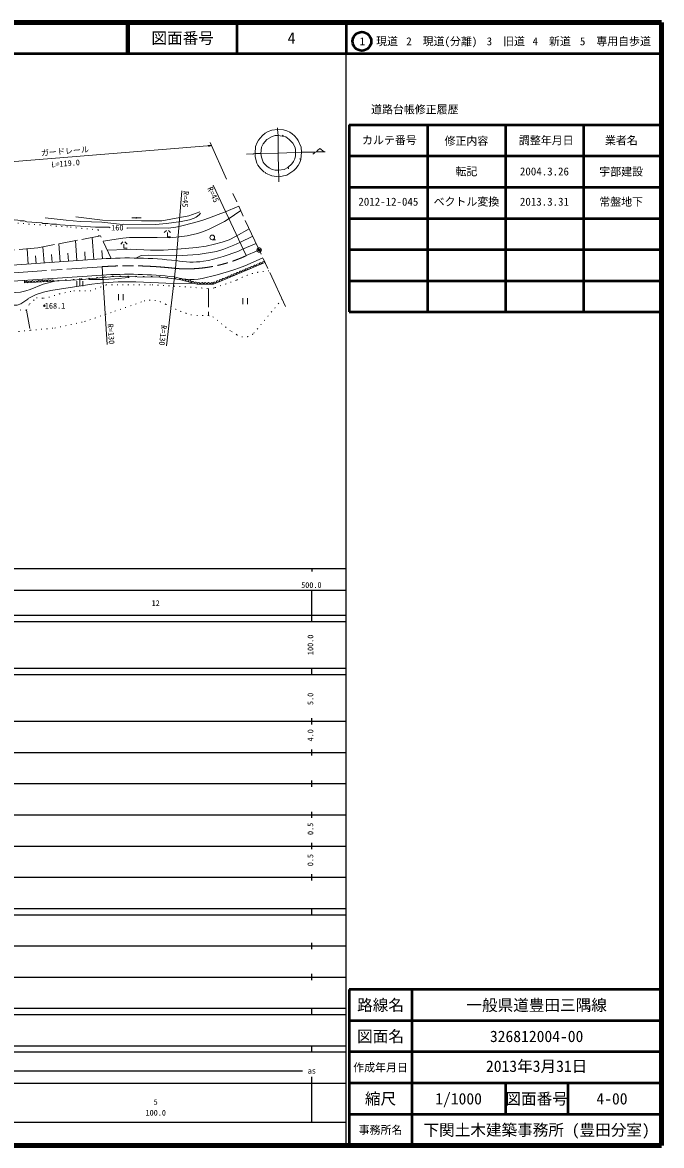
# Model space of a CAD drawing. Units: millimetres, scale not verified. Extents: x 40000 to 680000, y 20000 to 380000.
# Drawn here: x 475317 to 680000, y 20000 to 380000 of the extents above; entities that cross this region are included whole.
import ezdxf
from ezdxf.enums import TextEntityAlignment as Align

# ---------------------------------------------------------------- set-up
doc = ezdxf.new("R2010")
doc.units = ezdxf.units.MM
doc.header["$LTSCALE"] = 1000
doc.header["$PDMODE"] = 32
doc.header["$PDSIZE"] = 500
for name, pattern in [('CHAIN', [18.5, 12, -1.5, 3.5, -1.5]), ('DASHED', [7.5, 6, -1.5]), ('DOTTED', [1.75, 0.25, -1.5])]:
    doc.linetypes.add(name, pattern=pattern)
for name, color, linetype, lineweight in [('M-BGD', 7, 'Continuous', 13), ('M-BMK', 2, 'CHAIN', 13), ('M-STR-HTXT', 7, 'Continuous', 13), ('M-TTL', 2, 'Continuous', 140), ('M-TTL-BAND', 7, 'Continuous', 25), ('M-TTL-FRAM', 2, 'Continuous', 50), ('M-TTL-LINE', 7, 'Continuous', 50)]:
    doc.layers.add(name, color=color, linetype=linetype, lineweight=lineweight)
doc.layers.add('M-OTRS', color=6, linetype='Continuous')
doc.layers.add('M-TTL-TXT', color=7, linetype='Continuous')
doc.styles.add('ＭＳ ゴシック', font='')
doc.styles.get('ＭＳ ゴシック').set_extended_font_data('MS Gothic')

# ---------------------------------------------------------------- blocks, each defined once
blk = doc.blocks.new('田')
at = {"color": 7, "linetype": 'Continuous', "lineweight": 13}
for p, q in [((-0.75, 2), (-0.75, 0)), ((0.75, 0), (0.75, 2))]:
    blk.add_line(p, q, dxfattribs=at)
blk = doc.blocks.new('竹林')
at = {"color": 7, "linetype": 'Continuous', "lineweight": 13}
for p, q in [((-1, 1.3), (-0.3, 2)), ((0, 1.3), (0, 0)), ((0, 0), (1, 0)), ((0.3, 2), (1, 1.3))]:
    blk.add_line(p, q, dxfattribs=at)
blk = doc.blocks.new('荒地')
at = {"color": 7, "linetype": 'Continuous', "lineweight": 13}
for p, q in [((-1, 1.5), (-1, 0)), ((0, 0), (0, 2.5)), ((1, 1.5), (1, 0))]:
    blk.add_line(p, q, dxfattribs=at)
blk = doc.blocks.new('広葉樹林')
at = {"color": 7, "linetype": 'Continuous', "lineweight": 13}
blk.add_line((0, 0), (1, 0), dxfattribs=at)
blk.add_circle((0, 0.75), 0.75, dxfattribs=at)
blk = doc.blocks.new('filled_arrow')
at = {"color": 0, "linetype": 'Continuous', "lineweight": -2}
blk.add_solid([(7.5, 1.25), (0, 0), (7.5, -1.25)], dxfattribs=at)
blk = doc.blocks.new('open_arrow')
at = {"color": 0, "linetype": 'Continuous', "lineweight": -2}
blk.add_lwpolyline([(7.5, 1.25), (0, 0), (7.5, -1.25)], dxfattribs=at)

msp = doc.modelspace()

# ---------------------------------------------------------------- linework, layer by layer
at = {"layer": 'M-BGD'}
for p, q in [((557006, 346259), (557006, 345666)), ((557006, 345666), (557175, 343719)), ((557175, 343719), (558445, 343549)), ((557175, 343719), (557175, 338131)), ((558784, 343888), (558445, 343549)), ((569029, 338469), (564711, 338385)), ((569537, 338554), (569029, 338469)), ((571992, 338554), (569537, 338554)), ((571992, 338554), (572246, 338554)), ((549217, 337877), (547100, 337792)), ((549809, 337961), (549217, 337877)), ((549217, 337877), (549217, 337623)), ((549809, 337961), (551672, 337961)), ((557175, 338131), (551672, 337961)), ((562763, 338300), (557175, 338131)), ((557175, 338131), (557345, 332627)), ((564711, 338385), (562763, 338300)), ((564033, 336268), (564457, 336099)), ((564711, 338385), (564457, 336099)), ((557345, 332627), (557429, 330511)), ((557429, 330511), (557429, 328902)), ((544585, 321075), (540073, 319165)), ((492409, 317746), (500910, 316623)), ((510360, 317335), (513359, 317394)), ((519917, 316463), (528579, 317986)), ((528579, 317986), (532108, 319350)), ((545228, 319697), (541173, 316964)), ((500910, 316623), (513421, 316463)), ((513421, 316463), (519917, 316463)), ((547942, 313878), (543798, 311461)), ((492700, 303654), (492256, 310072)), ((498154, 304036), (497664, 311110)), ((549066, 311470), (544899, 309429)), ((477175, 302566), (476837, 307457)), ((482215, 302919), (481858, 308076)), ((487389, 303282), (486989, 309061)), ((490041, 303468), (489862, 306048)), ((495423, 303845), (495240, 306491)), ((500949, 304231), (500762, 306945)), ((502472, 307048), (508492, 307227)), ((545782, 307277), (550142, 309163)), ((407061, 297651), (500630, 304210)), ((479692, 302742), (479522, 305198)), ((484798, 303100), (484624, 305618)), ((552992, 303053), (536479, 296092)), ((548258, 302756), (552295, 304546)), ((420441, 293576), (500759, 299001)), ((475968, 296493), (475916, 297323)), ((485215, 297071), (475968, 296493)), ((494574, 297656), (485215, 297071)), ((504599, 298578), (494574, 297656)), ((496554, 297575), (497147, 297575)), ((497147, 297575), (497570, 297575)), ((501041, 297660), (497570, 297575)), ((519436, 298377), (504599, 298578)), ((525652, 297615), (519436, 298377)), ((530232, 296405), (523647, 296305)), ((531266, 296132), (525652, 297615)), ((536479, 296092), (531266, 296132))]:
    msp.add_line(p, q, dxfattribs=at)
at = {"layer": 'M-BGD', "linetype": 'CHAIN'}
msp.add_line((559579, 288930), (542670, 325181), dxfattribs=at)
at = {"layer": 'M-BGD', "linetype": 'DOTTED'}
for p, q in [((489762, 314458), (467306, 316142)), ((499627, 313495), (489762, 314458)), ((499798, 311520), (499627, 313495)), ((496980, 293926), (502113, 295931)), ((502113, 295931), (516870, 295931)), ((516870, 295931), (534915, 294728)), ((543817, 297375), (536679, 294889)), ((477572, 289756), (479817, 291761)), ((479817, 291761), (482063, 291600)), ((482063, 291600), (483747, 291921)), ((483747, 291921), (487196, 292964)), ((487196, 292964), (491767, 294006)), ((491767, 294006), (496980, 293926)), ((536679, 294889), (534915, 294728)), ((476609, 287751), (477572, 289756)), ((504920, 287430), (514303, 290718)), ((549386, 280388), (558477, 291292)), ((474524, 287831), (476609, 287751)), ((495216, 284142), (504920, 287430)), ((534915, 286067), (530183, 286067)), ((534915, 286067), (536278, 285666)), ((536278, 285666), (542213, 280934)), ((477812, 281335), (462334, 279731)), ((477812, 281335), (485672, 282057)), ((485672, 282057), (495216, 284142)), ((542213, 280934), (543978, 279891))]:
    msp.add_line(p, q, dxfattribs=at)
at = {"layer": 'M-BGD', "linetype": 'DASHED'}
for p, q in [((500268, 311610), (480218, 307761)), ((503759, 304383), (500268, 311610)), ((480218, 307761), (465943, 306478)), ((534915, 294728), (534915, 286067)), ((476609, 287751), (477812, 281335))]:
    msp.add_line(p, q, dxfattribs=at)
at = {"layer": 'M-BGD'}
for points in [[(557006, 345666), (555228, 345497), (554043, 345073), (553027, 344481), (552180, 343803), (551418, 342957), (550910, 342279), (550487, 341517), (549979, 340247), (549809, 337961)], [(557006, 345666), (558869, 345581), (559969, 345243), (560901, 344819), (561663, 344311), (562425, 343634), (563187, 342787), (563610, 342195), (564541, 339993), (564711, 338385)], [(557175, 343719), (556244, 343719), (555313, 343465), (553535, 342449), (552434, 341094), (551926, 339993), (551672, 337961)], [(558445, 343549), (558869, 343549), (559631, 343295), (560731, 342533), (561917, 341263), (562509, 340163), (562763, 339401), (562763, 338300)], [(569029, 338469), (568690, 337961), (568351, 337792)], [(571992, 338554), (570553, 339570), (569791, 338977), (569537, 338554)], [(549809, 337961), (549809, 336945), (550402, 334913), (550741, 334236), (551503, 333220), (552603, 332119), (553111, 331865), (553111, 331696), (555143, 330849), (557429, 330511)], [(551672, 337961), (551841, 336776), (552434, 335252), (552773, 334744), (553535, 333982), (554297, 333389), (555313, 332881), (556244, 332627), (557345, 332627)], [(564457, 336099), (564118, 335083), (563610, 334151), (562848, 333135), (562255, 332543), (559969, 331103), (557429, 330511)], [(562763, 338300), (562763, 337284), (562509, 336268), (562086, 335421), (561578, 334659), (560308, 333474)], [(560308, 333474), (559123, 332881), (557345, 332627)], [(560308, 333474), (560477, 333305), (560477, 333051)], [(470307, 316964), (473863, 316625), (474625, 316371), (475895, 316371), (476742, 316117), (481483, 315779), (481822, 315609), (483431, 315609), (484616, 315355), (486225, 315355), (487410, 315101), (498755, 314339), (503073, 314339), (503412, 314170)], [(482584, 317387), (489357, 316625), (493845, 316202), (497401, 316117), (500703, 315948), (507391, 315186)], [(541173, 316964), (539988, 316202), (534908, 313662), (532961, 312900), (531352, 312392), (528050, 311630), (525510, 311291)], [(540073, 319165), (538041, 318403), (535247, 317387), (533045, 316625), (530505, 315863), (525933, 314678)], [(532368, 318911), (531945, 318319), (530929, 317557), (530336, 317218), (528812, 316710), (526103, 316202)], [(526103, 316202), (521446, 315525), (517890, 315271), (507815, 315355), (507391, 315186)], [(525933, 314678), (524409, 314339), (522039, 314085), (508831, 314170), (508831, 314001)], [(525510, 311291), (522462, 310953), (518483, 311037), (509593, 311037), (507476, 310868), (501118, 309851)], [(543798, 311461), (541512, 310360), (539311, 309598), (536855, 308921), (534146, 308328), (531098, 307820), (525002, 307312)], [(508492, 307227), (509847, 307312), (516281, 306973), (520515, 306973), (525002, 307312)], [(544899, 309429), (543036, 308582), (539819, 307312), (537448, 306635), (531606, 305619), (524748, 305195)], [(524748, 305195), (515689, 305449), (513318, 305280), (511639, 304490)], [(420608, 290802), (434493, 292665), (444399, 293427), (448463, 293511), (456507, 292834), (463703, 293765), (473101, 293427), (474710, 293596), (476403, 293935), (477758, 294358), (481991, 296136), (486122, 297127)], [(501126, 296559), (497485, 296136), (484362, 294104), (482076, 293596), (479705, 292834), (477165, 291564), (476996, 291310), (474795, 289786), (473609, 289363), (472001, 289363), (469122, 289786), (465312, 290633), (463957, 290633), (459470, 289617), (456168, 289617)], [(509513, 298511), (509254, 298253), (504851, 297829), (501041, 297660)], [(501126, 296559), (505952, 296813), (511625, 296813), (523647, 296305)]]:
    msp.add_lwpolyline(points, dxfattribs=at)
for centre, radius, start, end in [((523748, 356797), 54201, 280.10868, 293.98714), ((509501, 172007), 132500, 83.47259, 93.839), ((529582, 331162), 27967, 259.66365, 277.55938), ((518202, 372272), 75735, 282.11938, 293.38174), ((550697, 302088), 498, 22.60375, 203.11378), ((551615, 302475), 498, 22.60375, 203.11378), ((552532, 302862), 498, 22.60375, 203.11378), ((509288, 171786), 127500, 83.43504, 93.83568), ((542441, 298607), 498, 22.60375, 203.11378), ((543358, 298994), 498, 22.60375, 203.11378), ((544276, 299381), 498, 22.60375, 203.11378), ((545193, 299768), 498, 22.60375, 203.11378), ((546110, 300154), 498, 22.60375, 203.11378), ((547028, 300541), 498, 22.60375, 203.11378), ((547945, 300928), 498, 22.60375, 203.11378), ((548863, 301315), 498, 22.60375, 203.11378), ((549780, 301701), 498, 22.60375, 203.11378), ((476482, 296510), 515, 5.24335, 181.90932), ((477510, 296574), 515, 5.24335, 181.90932), ((478537, 296638), 515, 5.24335, 181.90932), ((479565, 296702), 515, 5.24335, 181.90932), ((480592, 296767), 515, 5.24335, 181.90932), ((481620, 296831), 515, 5.24335, 181.90932), ((482647, 296895), 515, 5.24335, 181.90932), ((483675, 296959), 515, 5.24335, 181.90932), ((484702, 297024), 515, 5.24335, 181.90932), ((486735, 297166), 150, 3.57633, 183.57633), ((489230, 297322), 150, 3.57633, 183.57633), ((491725, 297478), 150, 3.57633, 183.57633), ((494220, 297633), 150, 3.57633, 183.57633), ((496711, 297852), 150, 5.25641, 185.25641), ((499200, 298081), 150, 5.25641, 185.25641), ((501689, 298310), 150, 5.25641, 185.25641), ((504179, 298539), 150, 5.25641, 185.25641), ((506677, 298550), 150, 359.22578, 179.22578), ((509177, 298516), 150, 359.22578, 179.22578), ((511677, 298482), 150, 359.22578, 179.22578), ((514176, 298448), 150, 359.22578, 179.22578), ((516676, 298415), 150, 359.22578, 179.22578), ((519176, 298381), 150, 359.22578, 179.22578), ((521659, 298105), 150, 353.01151, 173.01151), ((529370, 315843), 18243, 252.43778, 285.03797), ((524141, 297801), 150, 353.01151, 173.01151), ((526124, 297507), 484, 343.32095, 167.07109), ((527059, 297260), 484, 343.32095, 167.07109), ((527995, 297013), 484, 343.32095, 167.07109), ((528931, 296765), 484, 343.32095, 167.07109), ((529866, 296518), 484, 343.32095, 167.07109), ((530802, 296271), 484, 343.32095, 167.07109), ((531787, 296106), 522, 1.95087, 177.16767), ((532830, 296098), 522, 1.95087, 177.16767), ((533872, 296090), 522, 1.95087, 177.16767), ((534915, 296082), 522, 1.95087, 177.16767), ((535957, 296074), 522, 1.95087, 177.16767), ((536937, 296287), 498, 22.60375, 203.11378), ((537854, 296674), 498, 22.60375, 203.11378), ((538771, 297061), 498, 22.60375, 203.11378), ((539689, 297447), 498, 22.60375, 203.11378), ((540606, 297834), 498, 22.60375, 203.11378), ((541524, 298221), 498, 22.60375, 203.11378)]:
    msp.add_arc(centre, radius, start, end, dxfattribs=at)
at = {"layer": 'M-BGD', "linetype": 'DOTTED'}
for centre, radius, start, end in [((555384, 276636), 23747, 92.73831, 119.15029), ((516502, 281928), 9061, 58.76405, 104.04412), ((538734, 320330), 35315, 240.23274, 255.98814), ((546365, 283477), 4308, 236.35017, 313.88446)]:
    msp.add_arc(centre, radius, start, end, dxfattribs=at)
at = {"layer": 'M-BGD'}
msp.add_point((482321, 289187), dxfattribs=at)
at = {"layer": 'M-BMK'}
for p, q in [((546988, 305252), (550483, 306776)), ((452582, 298336), (500801, 301716))]:
    msp.add_line(p, q, dxfattribs=at)
msp.add_circle((551125, 307055), 700, dxfattribs=at)
for centre, radius, start, end in [((527926, 346015), 45000, 265.40558, 295.06211), ((509501, 172007), 130000, 83.45382, 93.83736)]:
    msp.add_arc(centre, radius, start, end, dxfattribs=at)
at = {"layer": 'M-OTRS'}
msp.add_point((551125, 307055), dxfattribs=at)
at = {"layer": 'M-STR-HTXT'}
for p, q in [((430596, 332094), (535832, 340524)), ((540635, 329748), (535401, 341493)), ((546988, 305252), (536398, 327898)), ((524322, 301160), (526324, 326079)), ((500801, 301716), (502474, 276772)), ((524322, 301160), (521472, 276323))]:
    msp.add_line(p, q, dxfattribs=at)
at = {"layer": 'M-TTL'}
for p, q in [((680000, 380000), (40000, 380000)), ((680000, 20000), (680000, 380000)), ((40000, 20000), (680000, 20000))]:
    msp.add_line(p, q, dxfattribs=at)
at = {"layer": 'M-TTL-BAND'}
for p, q in [((579000, 20000), (579000, 370000)), ((40000, 205000), (579000, 205000)), ((568000, 205000), (568000, 204000)), ((68000, 198000), (579000, 198000)), ((568000, 188000), (568000, 198000)), ((40000, 190000), (579000, 190000)), ((40000, 188000), (579000, 188000)), ((40000, 173000), (579000, 173000)), ((568000, 171000), (568000, 173000)), ((40000, 171000), (579000, 171000)), ((40000, 156000), (579000, 156000)), ((568000, 155000), (568000, 157000)), ((46000, 146000), (579000, 146000)), ((568000, 145000), (568000, 147000)), ((568000, 135000), (568000, 137000)), ((52000, 136000), (579000, 136000)), ((46000, 126000), (579000, 126000)), ((568000, 125000), (568000, 127000)), ((52000, 116000), (579000, 116000)), ((568000, 115000), (568000, 117000)), ((46000, 106000), (579000, 106000)), ((568000, 105000), (568000, 107000)), ((40000, 96000), (579000, 96000)), ((40000, 94000), (579000, 94000)), ((568000, 94000), (568000, 96000)), ((49000, 84000), (579000, 84000)), ((568000, 83000), (568000, 85000)), ((40000, 74000), (579000, 74000)), ((568000, 73000), (568000, 75000)), ((40000, 64000), (579000, 64000)), ((40000, 62000), (579000, 62000)), ((568000, 62000), (568000, 64000)), ((40000, 52000), (579000, 52000)), ((568000, 50000), (568000, 52000)), ((40000, 50000), (579000, 50000)), ((71000, 44000), (565000, 44000)), ((40000, 40000), (579000, 40000)), ((568000, 27500), (568000, 42000)), ((68000, 27500), (579000, 27500))]:
    msp.add_line(p, q, dxfattribs=at)
at = {"layer": 'M-TTL-FRAM'}
for p, q in [((580000, 347197), (580000, 287197)), ((580000, 347197), (680000, 347197)), ((580000, 287197), (680000, 287197)), ((680000, 70000), (580000, 70000)), ((580000, 70000), (580000, 20000))]:
    msp.add_line(p, q, dxfattribs=at)
at = {"layer": 'M-TTL-LINE'}
for p, q in [((508747, 380000), (508747, 370000)), ((509247, 380000), (509247, 370000)), ((543997, 380000), (543997, 370000)), ((579000, 380000), (579000, 370000)), ((40000, 370000), (680000, 370000)), ((605000, 347197), (605000, 287197)), ((630000, 347197), (630000, 287197)), ((655000, 347197), (655000, 287197)), ((580000, 337197), (680000, 337197)), ((580000, 327197), (680000, 327197)), ((580000, 317197), (680000, 317197)), ((580000, 307197), (680000, 307197)), ((580000, 297197), (680000, 297197)), ((600000, 70000), (600000, 20000)), ((680000, 60000), (580000, 60000)), ((680000, 50000), (580000, 50000)), ((680000, 40000), (580000, 40000)), ((630000, 40000), (630000, 30000)), ((650000, 40000), (650000, 30000)), ((680000, 30000), (580000, 30000))]:
    msp.add_line(p, q, dxfattribs=at)
msp.add_circle((584031, 373958), 3000, dxfattribs=at)

# ---------------------------------------------------------------- block references
at = {"layer": 'M-BGD', "xscale": 200, "yscale": 200, "rotation": 1.1}
msp.add_blockref('filled_arrow', (510360, 317335), dxfattribs=at)
at = {"layer": 'M-BGD', "xscale": 1000, "yscale": 1000}
for name, p in [('竹林', (521750, 311322)), ('竹林', (507795, 307633)), ('広葉樹林', (536105, 310360)), ('荒地', (493679, 295523)), ('田', (506832, 290951)), ('田', (546612, 289668))]:
    msp.add_blockref(name, p, dxfattribs=at)
at = {"layer": 'M-STR-HTXT', "xscale": 133, "yscale": 133, "rotation": 184.6}
msp.add_blockref('open_arrow', (535832, 340524), dxfattribs=at)

# ---------------------------------------------------------------- texts
at = {"layer": 'M-BGD', "style": 'ＭＳ ゴシック'}
msp.add_text('160', height=1833, dxfattribs=at).set_placement((503735, 312766), align=Align.BOTTOM_LEFT)
msp.add_text('168.1', height=1833, dxfattribs=at).set_placement((482481, 289187), align=Align.MIDDLE_LEFT)
at = {"layer": 'M-STR-HTXT', "style": 'ＭＳ ゴシック'}
for s, p in [('ガードレール', (489034, 337279)), ('L=119.0', (489236, 333368))]:
    msp.add_text(s, height=1833, rotation=4.583, dxfattribs=at).set_placement(p, align=Align.BOTTOM_CENTER)
for rotation, p in [(265.406, (526324, 326079)), (295.062, (533985, 326577))]:
    msp.add_text('R=45', height=1833, rotation=rotation, dxfattribs=at).set_placement(p, align=Align.BOTTOM_LEFT)
for rotation, p in [(273.837, (502474, 276772)), (263.454, (518481, 276635))]:
    msp.add_text('R=130', height=1833, rotation=rotation, dxfattribs=at).set_placement(p, align=Align.BOTTOM_RIGHT)
at = {"layer": 'M-TTL-BAND', "style": 'ＭＳ ゴシック'}
for s, p in [('500.0', (567844, 198195)), ('12', (518000, 192405)), ('as', (568000, 42500)), ('5', (518000, 32523)), ('100.0', (518000, 29033))]:
    msp.add_text(s, height=1833, dxfattribs=at).set_placement(p, align=Align.BOTTOM_CENTER)
for s, p in [('100.0', (569000, 180500)), ('5.0', (569000, 163174)), ('4.0', (569000, 151500)), ('0.5', (569000, 121500)), ('0.5', (569000, 111500))]:
    msp.add_text(s, height=1833, rotation=90, dxfattribs=at).set_placement(p, align=Align.BOTTOM_CENTER)
at = {"layer": 'M-TTL-TXT', "style": 'ＭＳ ゴシック'}
for s, height, p in [('図面番号', 3666, (526622, 375000)), ('4', 3666, (561497, 375000)), ('1\u3000現道', 2566, (589448, 373958)), ('2\u3000現道(分離)', 2566, (609619, 373958)), ('3\u3000旧道', 2566, (630121, 373958)), ('4\u3000新道', 2566, (644824, 373958)), ('5\u3000専用自歩道', 2566, (665228, 373958)), ('道路台帳修正履歴', 2566, (600968, 352113)), ('カルテ番号', 2566, (592839, 342277)), ('修正内容', 2566, (617509, 342023)), ('調整年月日', 2566, (643089, 342197)), ('業者名', 2566, (667134, 342197)), ('転記', 2566, (617500, 332245)), ('2004.3.26', 2566, (642500, 332245)), ('宇部建設', 2566, (667077, 332189)), ('路線名', 3666, (590000, 65000)), ('路線名', 3666, (590000, 65000)), ('一般県道豊田三隅線', 3666, (640000, 65000)), ('図面名', 3666, (590000, 55000)), ('図面名', 3666, (590000, 55000)), ('326812004-00', 3666, (640000, 55000)), ('作成年月日', 2566, (590000, 45000)), ('作成年月日', 2566, (590000, 45000)), ('縮尺', 3666, (590000, 35000)), ('縮尺', 3666, (590000, 35000)), ('1/1000', 3666, (615000, 35000)), ('図面番号', 3666, (640000, 35000)), ('図面番号', 3666, (640000, 35000)), ('4-00', 3666, (664125, 35000)), ('事務所名', 2566, (590000, 25000)), ('事務所名', 2566, (590000, 25000)), ('下関土木建築事務所 (豊田分室)', 3666, (640000, 25000))]:
    msp.add_text(s, height=height, dxfattribs=at).set_placement(p, align=Align.MIDDLE_CENTER)
for s, height, p in [('ベクトル変換', 2566, (617500, 320495)), ('常盤地下', 2566, (667077, 320439)), ('2012-12-045', 2566, (592500, 320495)), ('2013.3.31', 2566, (642500, 320495)), ('2013年3月31日', 3666, (640000, 42500))]:
    msp.add_text(s, height=height, dxfattribs=at).set_placement(p, align=Align.BOTTOM_CENTER)

doc.saveas('drawing.dxf')
